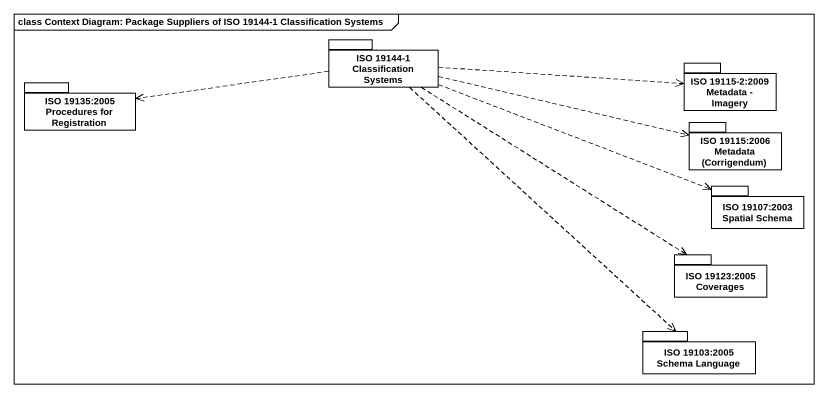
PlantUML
@startuml
mainframe class Context Diagram: Package Suppliers of ISO 19144-1 Classification Systems
package "ISO 19144-1 Classification Systems" as ISO_19144_1_Classification {
}
package "ISO 19115-2:2009 Metadata - Imagery" as ISO_19115_2_2009_Metadata {
}
package "ISO 19135:2005 Procedures for Registration" as ISO_19135_2005_Procedures {
}
package "ISO 19115:2006 Metadata (Corrigendum)" as ISO_19115_2006_Metadata {
}
package "ISO 19107:2003 Spatial Schema" as ISO_19107_2003_Spatial {
}
package "ISO 19123:2005 Coverages" as ISO_19123_2005_Coverages {
}
package "ISO 19103:2005 Schema Language" as ISO_19103_2005_Schema {
}
ISO_19144_1_Classification .right.> ISO_19115_2_2009_Metadata
ISO_19144_1_Classification .left.> ISO_19135_2005_Procedures
ISO_19144_1_Classification .right.> ISO_19115_2006_Metadata
ISO_19144_1_Classification .right.> ISO_19107_2003_Spatial
ISO_19144_1_Classification ..> ISO_19123_2005_Coverages
ISO_19144_1_Classification ..> ISO_19103_2005_Schema
@enduml
